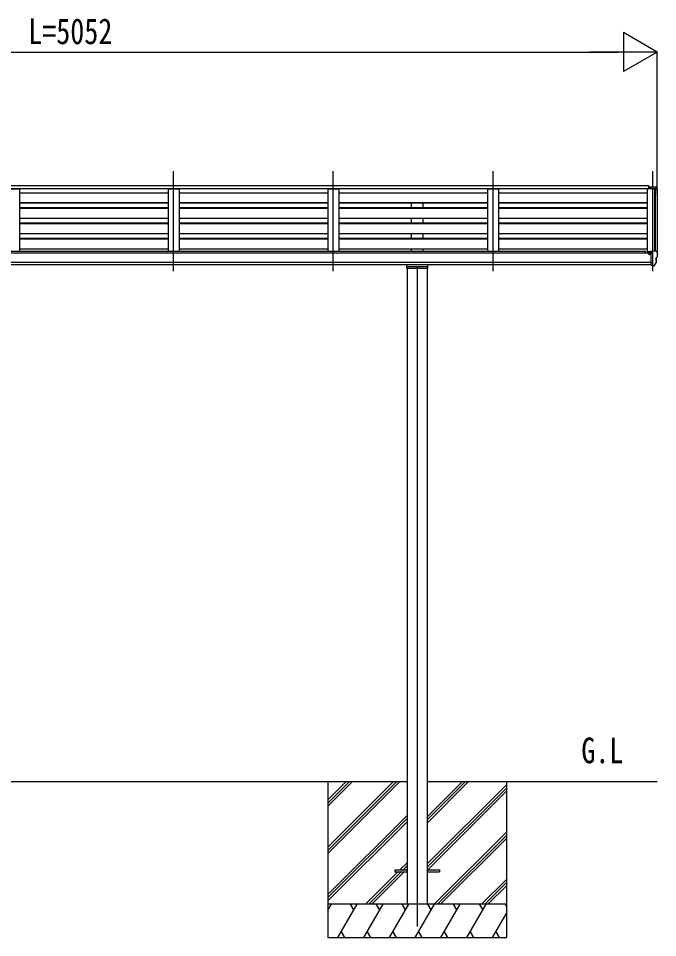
# Model space of a CAD drawing. Units: millimetres, scale not verified. Extents: x -14718 to 14718, y -10395 to 10395.
# Drawn here: x -555 to 2311, y -6038 to -1912 of the extents above; entities that cross this region are included whole.
import ezdxf
from ezdxf.enums import TextEntityAlignment as Align

# ---------------------------------------------------------------- set-up
doc = ezdxf.new("R2010")
doc.units = ezdxf.units.MM
doc.header["$LTSCALE"] = 50
for name, color, linetype in [('0-2_USER1', 3, 'Continuous'), ('0-3_YKK_12', 2, 'Continuous'), ('0-4_YKK_13', 4, 'Continuous'), ('0-5_YKK_A1', 4, 'Continuous'), ('0-6_YKK_D', 6, 'Continuous')]:
    doc.layers.add(name, color=color, linetype=linetype)
doc.styles.add('ＭＳ ゴシック', font='')
doc.styles.get('ＭＳ ゴシック').set_extended_font_data('MS Gothic')

msp = doc.modelspace()

# ---------------------------------------------------------------- linework, layer by layer
at = {"layer": '0-3_YKK_12'}
for p, q in [((140.57, -3046.73), (140.57, -2596.93)), ((856.57, -3046.73), (856.57, -2596.93)), ((1572.57, -3046.73), (1572.57, -2596.93)), ((2288.57, -3046.73), (2288.57, -2596.93)), ((1232.57, -3024.43), (1232.57, -5987.5))]:
    msp.add_line(p, q, dxfattribs=at)
at = {"layer": '0-4_YKK_13'}
for p, q in [((2270.57, -2662.65), (2270.57, -2677.1)), ((2271.57, -2662.65), (2271.57, -2677.1)), ((2282.07, -2669.02), (2272.07, -2669.11)), ((2272.07, -2674.2), (2272.07, -2669.11)), ((2272.07, -2674.2), (2282.07, -2674.2)), ((2300.57, -2669.02), (2282.07, -2669.02)), ((2282.07, -2677.1), (2282.07, -2674.2)), ((2288.57, -2677.1), (2288.57, -2669.02)), ((2300.57, -2669.02), (2302.9, -2669.16)), ((2303.66, -2669.59), (2307.73, -2675.4)), ((2310.57, -2678.39), (2310.57, -2679.02)), ((2272.1, -2960.67), (2272.1, -2965)), ((2287.1, -2959.51), (2273.1, -2959.57)), ((2276.6, -2959.55), (2276.6, -2957.65)), ((2277.1, -2969.74), (2276.8, -2969.74)), ((2277.63, -2969.74), (2277.1, -2969.74)), ((2277.42, -2957.24), (2287.1, -2956.52)), ((2282.1, -2964.56), (2288.6, -2964.16)), ((2287.1, -2955.74), (2288.6, -2955.74)), ((2287.1, -2955.74), (2287.1, -2961.91)), ((2288.6, -3023.32), (2288.6, -2954.82)), ((2303.69, -2955.39), (2307.76, -2961.2)), ((2310.6, -2964.19), (2310.6, -2964.82)), ((2296.22, -3021.51), (2305.97, -3006.13)), ((2302.6, -2989.07), (2302.6, -3000.64)), ((2309.11, -2982.15), (2302.89, -2988.37)), ((2306.37, -3004.63), (2306.37, -2984.89)), ((1189.07, -3025.69), (1276.07, -3025.69)), ((2282.1, -3020.12), (2287.6, -3020.12)), ((2288.1, -3021.12), (2287.6, -3020.12)), ((2288.6, -3021.12), (2288.1, -3021.12)), ((2290.1, -3023.23), (2288.6, -3023.32)), ((2290.1, -3023.23), (2293.81, -3023)), ((1132.57, -5733), (1132.57, -5742)), ((1132.57, -5733), (1187.37, -5733)), ((1277.77, -5733), (1332.57, -5733)), ((1332.57, -5733), (1332.57, -5742)), ((1132.57, -5742), (1187.37, -5742)), ((1277.77, -5742), (1332.57, -5742))]:
    msp.add_line(p, q, dxfattribs=at)
for points in [[(2271.57, -2662.65), (2269.07, -2662.65), (2269.07, -2677.1)], [(2272.1, -2968.12), (2272.1, -2969.74), (2271.63, -2969.74)], [(2276.8, -2968.55), (2276.8, -2969.74), (2272.1, -2969.74)], [(2277.42, -2957.24), (2277.26, -2957.26), (2277.1, -2957.29), (2276.96, -2957.33), (2276.83, -2957.38), (2276.73, -2957.44), (2276.66, -2957.51), (2276.61, -2957.58), (2276.6, -2957.65)], [(2282.1, -3020.12), (2282.1, -2961.91), (2287.1, -2961.91)], [(2288.6, -2954.82), (2300.6, -2954.82), (2302.93, -2954.97)], [(2288.6, -3009.43), (2285.44, -3009.02), (2282.1, -3008.6)], [(1279.07, -3018.02), (1279.07, -3034.95), (1186.07, -3034.95), (1186.07, -3018.02)]]:
    msp.add_lwpolyline(points, dxfattribs=at)
for centre, radius, start, end in [((2302.84, -2670.16), 1, 35, 86.5), ((2307.57, -2678.39), 3, 0, 87), ((2108.57, -2679.02), 202, 351.91451, 0), ((2274.6, -2969.74), 2.5, 28.35764, 180), ((2274.6, -2969.74), 2.5, 0, 28.35764), ((2302.87, -2955.96), 1, 35, 86.5), ((2307.6, -2964.19), 3, 0, 87), ((2118.11, -2964.82), 192.49, 355.39685, 359.9992), ((2303.6, -2989.07), 1, 135, 180), ((2303.6, -3000.64), 1, 180, 266.70942), ((2303.37, -3004.63), 3, 330, 86.70942), ((2306.99, -2980.03), 3, 315, 355.39685), ((2293.62, -3020.01), 3, 273.5, 330)]:
    msp.add_arc(centre, radius, start, end, dxfattribs=at)
msp.add_ellipse((2273.1, -2960.67), major_axis=(0.02, 1.1), ratio=0.906239, start_param=0.0206394, end_param=1.5914357, dxfattribs=at)
at = {"layer": '0-5_YKK_A1'}
for p, q in [((2269.07, -2677.1), (-2703.93, -2677.1)), ((-600.43, -2677.1), (-550.43, -2677.1)), ((-550.43, -2677.1), (-550.43, -2958.3)), ((115.57, -2677.1), (115.57, -2958.3)), ((115.57, -2677.1), (165.57, -2677.1)), ((165.57, -2677.1), (165.57, -2958.3)), ((831.57, -2677.1), (831.57, -2958.3)), ((831.57, -2677.1), (881.57, -2677.1)), ((881.57, -2677.1), (881.57, -2958.3)), ((1547.57, -2677.1), (1547.57, -2958.3)), ((1547.57, -2677.1), (1597.57, -2677.1)), ((1597.57, -2677.1), (1597.57, -2958.3)), ((2263.57, -2677.1), (2263.57, -2959.96)), ((2299.49, -2677.3), (2298.87, -2678.92)), ((2299.57, -2677.19), (2299.57, -2954.82)), ((2307.62, -2677.52), (2299.79, -2677.11)), ((2308.56, -2678.4), (2308.57, -2961.37)), ((-550.43, -2694.38), (115.57, -2694.38)), ((165.57, -2694.38), (831.57, -2694.38)), ((881.57, -2694.38), (1547.57, -2694.38)), ((1597.57, -2694.38), (2263.57, -2694.38)), ((-550.43, -2737.91), (115.57, -2737.91)), ((-550.43, -2738.99), (115.57, -2738.99)), ((-550.43, -2740.28), (115.57, -2740.28)), ((-550.43, -2760.73), (115.57, -2760.73)), ((-550.43, -2763.77), (115.57, -2763.77)), ((165.57, -2737.91), (831.57, -2737.91)), ((165.57, -2738.99), (831.57, -2738.99)), ((165.57, -2740.28), (831.57, -2740.28)), ((165.57, -2760.73), (831.57, -2760.73)), ((165.57, -2763.77), (831.57, -2763.77)), ((881.57, -2737.91), (1547.57, -2737.91)), ((881.57, -2738.99), (1547.57, -2738.99)), ((881.57, -2740.28), (1547.57, -2740.28)), ((881.57, -2760.73), (1547.57, -2760.73)), ((881.57, -2763.77), (1547.57, -2763.77)), ((1205.07, -2740.28), (1205.07, -2760.73)), ((1260.07, -2760.73), (1260.07, -2740.28)), ((1597.57, -2737.91), (2263.57, -2737.91)), ((1597.57, -2738.99), (2263.57, -2738.99)), ((1597.57, -2740.28), (2263.57, -2740.28)), ((1597.57, -2760.73), (2263.57, -2760.73)), ((1597.57, -2763.77), (2263.57, -2763.77)), ((-550.43, -2808.42), (115.57, -2808.42)), ((-550.43, -2829.23), (115.57, -2829.23)), ((-550.43, -2832.26), (115.57, -2832.26)), ((165.57, -2808.42), (831.57, -2808.42)), ((165.57, -2829.23), (831.57, -2829.23)), ((165.57, -2832.26), (831.57, -2832.26)), ((881.57, -2808.42), (1547.57, -2808.42)), ((881.57, -2829.23), (1547.57, -2829.23)), ((881.57, -2832.26), (1547.57, -2832.26)), ((1205.07, -2808.42), (1205.07, -2829.23)), ((1260.07, -2829.23), (1260.07, -2808.42)), ((1597.57, -2808.42), (2263.57, -2808.42)), ((1597.57, -2829.23), (2263.57, -2829.23)), ((1597.57, -2832.26), (2263.57, -2832.26)), ((-550.43, -2876.92), (115.57, -2876.92)), ((165.57, -2876.92), (831.57, -2876.92)), ((881.57, -2876.92), (1547.57, -2876.92)), ((1205.07, -2876.92), (1205.07, -2897.72)), ((1260.07, -2897.72), (1260.07, -2876.92)), ((1597.57, -2876.92), (2263.57, -2876.92)), ((-550.43, -2897.72), (115.57, -2897.72)), ((-550.43, -2900.75), (115.57, -2900.75)), ((165.57, -2897.72), (831.57, -2897.72)), ((165.57, -2900.75), (831.57, -2900.75)), ((881.57, -2897.72), (1547.57, -2897.72)), ((881.57, -2900.75), (1547.57, -2900.75)), ((1597.57, -2897.72), (2263.57, -2897.72)), ((1597.57, -2900.76), (2263.57, -2900.76)), ((2282.07, -2965), (-2716.93, -2965)), ((2258.57, -2958.3), (-2693.43, -2958.3)), ((-550.43, -2945.41), (115.57, -2945.41)), ((165.57, -2945.41), (831.57, -2945.41)), ((881.57, -2945.41), (1547.57, -2945.41)), ((1205.07, -2945.41), (1205.07, -2958.3)), ((1260.07, -2958.3), (1260.07, -2945.41)), ((1597.57, -2945.41), (2263.57, -2945.41)), ((2258.57, -2965), (2258.57, -2958.3)), ((2287.07, -2959.96), (2263.57, -2959.96)), ((-2716.93, -3006.23), (2282.07, -3006.23)), ((2282.07, -3018.08), (-2716.93, -3018)), ((1187.37, -3034.95), (1187.37, -5887.5)), ((1277.77, -3034.95), (1277.77, -5887.5)), ((-1622.23, -5337.5), (1187.37, -5337.5)), ((832.57, -5337.5), (832.57, -6037.5)), ((832.57, -5631.68), (1126.75, -5337.5)), ((832.57, -5645.82), (1140.89, -5337.5)), ((832.57, -5659.96), (1155.03, -5337.5)), ((832.57, -5447.83), (942.9, -5337.5)), ((832.57, -5433.69), (928.76, -5337.5)), ((832.57, -5419.55), (914.62, -5337.5)), ((1277.77, -5337.5), (2308.57, -5337.5)), ((1277.77, -5523.13), (1463.4, -5337.5)), ((1277.77, -5508.99), (1449.26, -5337.5)), ((1277.77, -5494.85), (1435.12, -5337.5)), ((1277.77, -5706.98), (1632.57, -5352.18)), ((1632.57, -5337.5), (1632.57, -6037.5)), ((1277.77, -5721.12), (1632.57, -5366.32)), ((1280.03, -5733), (1632.57, -5380.46)), ((832.57, -5843.81), (1187.37, -5489.01)), ((832.57, -5857.95), (1187.37, -5503.15)), ((832.57, -5872.09), (1187.37, -5517.29)), ((1309.38, -5887.5), (1632.57, -5564.31)), ((1323.52, -5887.5), (1632.57, -5578.45)), ((1337.66, -5887.5), (1632.57, -5592.59)), ((1155.51, -5733), (1187.37, -5701.14)), ((1169.65, -5733), (1187.37, -5715.28)), ((1183.8, -5733), (1187.37, -5729.43)), ((1001.01, -5887.5), (1146.51, -5742)), ((1015.15, -5887.5), (1160.65, -5742)), ((1029.3, -5887.5), (1174.8, -5742)), ((1521.51, -5887.5), (1632.57, -5776.44)), ((1535.65, -5887.5), (1632.57, -5790.58)), ((1549.8, -5887.5), (1632.57, -5804.73)), ((1632.57, -5887.5), (832.57, -5887.5)), ((832.57, -5915), (848.45, -5887.5)), ((877.32, -6037.5), (963.92, -5887.5)), ((948.92, -5913.48), (933.92, -5887.5)), ((992.79, -6037.5), (1079.39, -5887.5)), ((1064.39, -5913.48), (1049.39, -5887.5)), ((1108.26, -6037.5), (1194.86, -5887.5)), ((1179.86, -5913.48), (1164.86, -5887.5)), ((1223.73, -6037.5), (1310.33, -5887.5)), ((1295.33, -5913.48), (1280.33, -5887.5)), ((1339.2, -6037.5), (1425.8, -5887.5)), ((1410.8, -5913.48), (1395.8, -5887.5)), ((1454.67, -6037.5), (1541.27, -5887.5)), ((1511.27, -5887.5), (1526.27, -5913.48)), ((1626.74, -5887.5), (1632.57, -5897.6)), ((1570.14, -6037.5), (1632.57, -5929.36)), ((892.31, -6011.52), (907.31, -6037.5)), ((1007.78, -6011.52), (1022.78, -6037.5)), ((1123.26, -6011.52), (1138.26, -6037.5)), ((1238.73, -6011.52), (1253.72, -6037.5)), ((1354.2, -6011.52), (1369.19, -6037.5)), ((1469.67, -6011.52), (1484.66, -6037.5)), ((1585.13, -6011.52), (1600.13, -6037.5)), ((832.57, -6037.5), (1632.57, -6037.5))]:
    msp.add_line(p, q, dxfattribs=at)
for points in [[(2269.07, -2662.65), (-2703.93, -2662.65), (-2703.93, -2677.1)], [(2298.87, -2954.82), (2298.87, -2677.1), (2263.57, -2677.1)]]:
    msp.add_lwpolyline(points, dxfattribs=at)
msp.add_circle((2274.6, -2969.74), 3, dxfattribs=at)
for centre, radius, start, end in [((2299.77, -2677.41), 0.3, 86.98858, 159), ((2307.57, -2678.52), 1, 6.67014, 87)]:
    msp.add_arc(centre, radius, start, end, dxfattribs=at)
at = {"layer": '0-6_YKK_D'}
for p, q in [((2308.57, -2062.91), (2157.01, -1975.41)), ((2157.01, -1975.41), (2157.01, -2150.41)), ((2308.57, -2697.37), (2308.57, -2061.91)), ((-2568.43, -2062.91), (2133.57, -2062.91)), ((2308.57, -2062.91), (2005.46, -2062.91)), ((2308.57, -2062.91), (2157.01, -2150.41))]:
    msp.add_line(p, q, dxfattribs=at)

# ---------------------------------------------------------------- texts
at = {"layer": '0-2_USER1', "style": 'ＭＳ ゴシック', "width": 0.8}
msp.add_text('G.L', height=115.5, dxfattribs=at).set_placement((1968.5, -5289.5), align=Align.BOTTOM_LEFT)
at = {"layer": '0-6_YKK_D', "style": 'ＭＳ ゴシック', "width": 0.8}
msp.add_text('L=5052', height=115.5, dxfattribs=at).set_placement((-511.43, -2061.91), align=Align.BOTTOM_LEFT)

doc.saveas('drawing.dxf')
